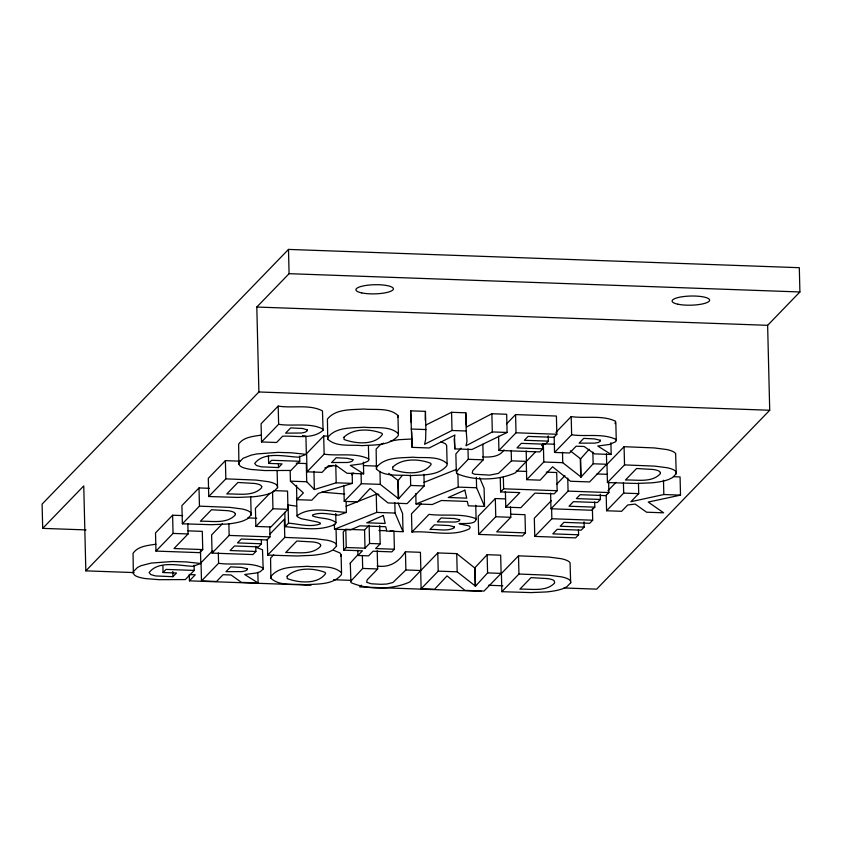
<?xml version="1.0" encoding="UTF-8"?>
<svg xmlns="http://www.w3.org/2000/svg" width="842" height="842" viewBox="0 0 842 842"><rect width="100%" height="100%" fill="white"/><g stroke="black" fill="none" stroke-linecap="round" stroke-linejoin="round"><path stroke-width="1.26" d="M425.21 420.084L425.442 411.359L410.654 410.833L412.085 447.355L429.157 447.965L454.933 434.998L454.227 439.25L454.848 448.881L471.973 449.491L507.105 432.462L506.663 414.264L491.865 413.738L466.5 426.989M425.442 411.359L425.884 429.557L425.62 439.535L424.589 444.281L452.017 430.494L466.226 430.999L466.973 441.271L465.994 445.765L492.317 431.935L507.105 432.462M270.882 578.275L271.008 576.391C279.376 565.866 295.142 567.245 307.246 566.308C318.35 567.561 332.758 564.561 341.536 572.771L341.41 574.644C333.032 585.137 317.308 583.822 305.214 584.758C294.09 583.517 279.67 586.495 270.882 578.275L270.566 558.193L273.734 554.72M327.738 439.177L327.864 437.293C336.232 426.768 351.998 428.146 364.102 427.21C375.206 428.462 389.614 425.463 398.392 433.672L398.266 435.546C389.888 446.028 374.164 444.723 362.06 445.66C350.946 444.418 336.526 447.386 327.738 439.177L327.422 419.095C335.79 408.57 351.556 409.938 363.66 409.012C374.764 410.254 389.172 407.254 397.95 415.474L398.392 433.672M376.458 469.141L376.584 467.268C384.952 456.743 400.718 458.111 412.822 457.185C423.926 458.427 438.335 455.427 447.102 463.647L446.976 465.51C438.608 476.004 422.873 474.699 410.78 475.625C399.655 474.393 385.247 477.361 376.458 469.141L376.132 449.06L380.152 444.913L383.542 443.155M340.968 556.446L341.094 554.573L339.884 552.92L333.548 550.279M397.813 417.348L397.95 415.474M194.07 565.214L194.207 570.413L185.335 579.58L159.159 579.685L145.561 578.591A27.291 6.652 -1.4 0 1 134.457 575.023L133.331 573.36L133.51 571.486L137.551 567.403L141.119 565.677L151.234 563.077L172.431 561.509L186.145 561.919L200.796 563.498L200.48 550.5M299.647 456.09L299.773 461.29L290.911 470.446L264.725 470.552L251.137 469.457A27.291 6.652 -1.4 0 1 240.033 465.889L238.907 464.237L239.075 462.363L243.127 458.269L251.253 455.112L256.81 453.943L277.997 452.386L291.711 452.796L306.362 454.375L305.92 436.167L302.425 435.672M466.268 425.168L465.784 412.801L451.575 412.296L425.82 425.042M335.726 513.483L335.947 522.577L335.327 524.208C320.013 531.586 301.562 528.155 285.164 526.639L284.817 512.336M285.164 526.639L288.532 523.156C298.889 523.987 310.309 527.608 320.413 523.861L320.139 522.903L317.455 521.987L301.12 518.651L297.51 516.841L297.026 515.778C310.498 505.863 330.674 511.526 346.378 512.42L346.125 502.021M475.751 505.242L476.109 519.546L475.477 520.64C473.341 526.513 444.092 520.693 469.099 525.945L470.194 527.218L469.468 528.787C451.922 537.459 430.515 530.534 411.948 532.028L411.496 513.82L421.4 503.59M255.515 547.174L262.493 549.731L263.199 569.055L260.136 571.76L256.294 572.981L244.706 574.528L258.105 582.969L257.852 572.571M368.417 445.628L368.764 459.921L367.996 461.195L361.86 463.847L350.283 465.394L363.681 473.846L363.397 462.142M615.049 423.621L615.565 421.232C602.072 414.801 585.579 418.758 571.192 416.579L555.899 432.388M615.818 422.358L616.27 440.555L615.491 441.829L609.355 444.481L597.778 446.028L611.176 454.48L610.892 442.776M420.684 570.613L421.126 588.811L434.556 589.284L447.007 575.907L464.91 590.379L484.013 591.063L501.116 573.391L500.664 555.183L487.139 554.699L474.72 567.95L456.732 553.615L437.777 552.931L409.801 581.948C392.593 589.758 368.217 590.147 350.925 582.601L350.304 563.066L357.997 554.615M350.746 581.275L362.681 568.434L362.365 555.436M535.249 452.175L515.367 472.825C498.159 480.635 473.793 481.014 456.501 473.467L457.238 470.689L468.247 459.3L467.994 448.902M323.086 430.251C312.614 439.798 295.689 435.503 282.638 436.209L276.565 442.503L261.536 441.955L261.083 423.758L278.186 406.086C292.437 408.486 309.193 404.002 322.465 410.885L323.086 430.251L322.907 429.094C309.635 422.2 292.879 426.694 278.628 424.284L261.536 441.955M250.705 496.748L251.158 514.946L247.274 518.935L243.654 520.672A30.08 7.325 -1.4 0 1 226.919 524.05L211.416 524.703L182.356 523.808L181.904 505.61L199.007 487.939L209.479 488.307M277.134 470.762L277.544 487.665L273.661 491.654L270.05 493.391A30.08 7.325 -1.4 0 1 253.316 496.769L237.812 497.412L208.742 496.527L208.3 478.319L225.393 460.648L239.802 461.163M336.063 529.334L336.474 546.226L332.59 550.215L328.98 551.952A30.08 7.325 -1.4 0 1 312.245 555.331L296.742 555.983L267.672 555.088L267.293 539.49M570.655 582.843L566.771 586.832L563.161 588.558A30.08 7.325 -1.4 0 1 546.426 591.947L530.923 592.589L501.864 591.694L501.411 573.497L518.514 555.825L548.826 557.057L561.193 558.688A29.965 7.294 -1.4 0 1 570.066 562.866L570.655 582.843L570.508 581.064A29.965 7.294 -1.4 0 0 561.646 576.886L549.268 575.254L518.956 574.023L501.864 591.694M675.642 453.733L676.231 473.709L672.348 477.698L668.737 479.435A30.08 7.325 -1.4 0 1 651.992 482.813L636.499 483.455L607.429 482.571L606.987 464.374L624.08 446.692L654.392 447.933L666.769 449.554A29.965 7.294 -1.4 0 1 675.642 453.733M423.915 474.257L424.21 485.95L407.107 503.621L388.004 502.937L370.101 488.465L357.65 501.853L344.22 501.379L361.313 483.697L380.279 484.382L398.603 498.727L398.161 480.529L402.139 475.635M398.603 498.727L410.675 485.466L410.422 475.067M421.126 588.811L438.219 571.139L457.185 571.813L475.509 586.169L487.581 572.907L487.139 554.699M606.429 453.859L606.682 464.258L589.589 481.929L570.487 481.245L552.573 466.773L540.132 480.161L526.692 479.677L543.795 462.005L562.751 462.69L581.075 477.035L580.633 458.837L589.116 449.291M581.075 477.035L593.157 463.774L592.863 452.07M564.077 587.979L596.652 589.147L769.714 410.254L767.63 325.317L799.9 291.963L799.311 267.693L288.49 249.411L42.1 504.105L42.689 528.366L86.031 529.923M42.689 528.366L83.758 485.918L85.831 570.855L134.046 572.581M85.831 570.855L258.894 391.972L256.81 307.035L289.08 273.682L288.49 249.411M182.63 515.578L172.61 515.22L155.517 532.891L155.959 551.089L199.743 552.657L202.743 549.563L202.29 531.365L187.913 530.849M155.959 551.089L173.052 533.418L172.61 515.22M182.356 523.808L199.449 506.137L199.007 487.939M208.742 496.527L225.845 478.856L225.393 460.648M187.829 523.556L188.092 533.954L173.989 548.531L202.743 549.563M200.796 563.498L192.902 566.319C179.399 565.74 158.538 560.193 149.108 572.602L150.834 574.591L155.549 575.939L172.926 576.696L176.494 573.013L163.064 572.528L166.074 569.413L194.207 570.413M306.362 454.375L298.468 457.185C284.975 456.606 264.114 451.07 254.673 463.479L256.4 465.468L261.125 466.805L278.502 467.573L282.059 463.879L268.63 463.405L271.65 460.279L299.773 461.29M222.414 523.735L211.616 534.902L212.058 553.099L252.884 554.562L255.884 551.468L255.757 546.269M212.731 550.657L201.028 562.74L201.48 580.948L216.51 581.485L223.067 574.707L231.066 574.991L241.433 582.38L258.105 582.969M327.57 436.082L323.696 435.945L306.604 453.617L307.046 471.815L322.076 472.351L328.633 465.573L336.642 465.858L346.999 473.246L363.681 473.846M269.808 493.359L255.421 508.242L255.863 526.439L270.892 526.976L287.985 509.305L287.543 491.107L273.766 490.612M212.058 553.099L229.161 535.428L228.866 523.724M311.056 585.201L189.429 580.843L195.291 574.781L190.082 574.591M201.48 580.948L218.573 563.277L218.32 552.868M307.046 471.815L324.138 454.143L323.696 435.945M255.863 526.439L272.955 508.768L272.545 491.865M352.145 472.983L352.398 483.382L318.434 493.338L311.782 500.211L296.847 499.674L303.383 492.917L290.427 481.161L290.174 470.762M269.935 534.102L284.333 519.219L284.775 537.417L267.672 555.088M261.367 539.869L261.462 543.774L258.494 546.847L234.497 545.984L230.087 550.542L255.884 551.468M269.735 526.482L269.987 536.891L267.009 539.954L241.222 539.038L237.465 542.911L261.462 543.774M351.872 474.804L353.672 472.941M368.217 526.208L364.565 529.976L345.799 529.302L343.241 531.955L343.683 550.152L362.449 550.826L357.945 555.478L368.564 555.857L373.069 551.205L391.835 551.878L394.393 549.237L393.951 531.028L390.193 530.892M343.683 550.152L346.251 547.511L345.799 529.302M461.027 448.112L455.869 453.943L456.311 472.141M346.251 547.511L365.007 548.184L369.575 543.469L369.133 525.261M379.742 525.65L380.195 543.848L375.627 548.563L394.393 549.237M506.579 423.884L515.578 414.58L556.404 416.043L556.846 434.251L553.878 437.314L528.081 436.398L524.334 440.271L548.331 441.134L548.205 435.935M411.948 532.028L429.041 514.357C444.302 516.388 461.079 512.988 475.719 518.567L476.109 519.546M361.376 585.201L359.702 586.937L481.329 591.294M377.216 550.763L377.658 568.971L367.196 579.791L366.68 582.306L371.28 583.78L381.068 584.316L386.867 584.022L392.877 582.527L405.886 569.981L405.434 551.773L420.421 552.31L420.863 570.518L405.886 569.981M482.845 444.239L483.234 459.837L472.762 470.657L472.246 473.172L474.678 474.257L489.728 475.109L498.443 473.393L511.452 460.848L511.199 450.449M542.616 443.629L542.753 448.828L539.754 451.922L498.927 450.459L516.02 432.788L515.578 414.58M405.434 551.773C398.245 562.372 389.614 567.771 377.132 566.045M504.042 449.849C499.39 457.101 490.349 457.28 482.708 456.922M541.553 445.671L543.353 443.808L554.72 444.218M548.331 441.134L545.363 444.208L521.366 443.345L516.956 447.902L542.753 448.828M546.269 472.141L556.72 472.509L557.162 490.718L554.141 493.833L534.891 493.138L520.819 507.694L505.779 507.158L519.861 492.602L500.611 491.917L503.632 488.792L503.348 477.098M505.337 498.896L495.317 498.538L478.214 516.209L478.666 534.417L522.45 535.986L525.44 532.891L524.998 514.683L510.62 514.167M611.176 454.48L594.494 453.88L584.138 446.492L576.139 446.207L569.571 452.985L554.541 452.449L571.644 434.777L571.192 416.579M478.666 534.417L495.759 516.746L495.317 498.538M510.536 506.884L510.789 517.283L496.685 531.86L525.44 532.891M556.825 484.066L564.929 475.688M551.415 500.548L534.323 518.219L534.765 536.417L575.591 537.88L578.58 534.786L578.454 529.586M594.663 501.937L594.799 507.147L591.8 510.241L550.973 508.778L568.066 491.107L567.75 478.098M534.765 536.417L551.857 518.746L551.605 508.347M607.429 482.571L624.522 464.9L624.08 446.692M607.945 490.707L616.039 482.329M600.251 494.254L600.378 499.453L597.41 502.516L573.413 501.664L569.003 506.221L594.799 507.147M608.64 482.161L608.892 492.559L605.924 495.633L580.127 494.707L576.381 498.59L600.378 499.453M584.043 521.893L584.169 527.103L581.201 530.165L557.193 529.313L552.794 533.87L578.58 534.786M592.4 508.515L592.684 520.209L589.716 523.282L563.919 522.356L560.172 526.239L584.169 527.103M673.653 476.698L680.073 476.93L680.515 495.128L648.224 502.064L663.612 512.81L646.54 512.199L635.173 504.084L627.722 504.99L621.617 511.305L606.587 510.768L623.69 493.096L623.427 482.698M638.468 483.234L638.72 493.633L630.89 501.716L663.833 494.528L680.515 495.128M346.115 506.242L376.248 494.201L378.879 494.296M424.021 482.371L456.564 469.373M334.506 529.25L376.69 512.41L395.066 513.062L403.023 531.702L386.825 531.123L385.752 526.734L359.913 525.808L350.704 529.828L334.506 529.25L334.379 524.05M416.032 503.948L458.216 487.097L476.593 487.75L484.55 506.4L468.352 505.821L467.278 501.432L441.44 500.506L432.23 504.526L416.032 503.948L415.78 493.549M346.378 512.42L338.716 515.157C330.18 514.536 320.718 511.61 312.487 514.999L312.561 515.904C319.971 519.061 329.506 517.43 335.947 522.577M324.844 467.973L333.327 465.352M296.247 463.184L306.277 463.542L306.72 481.75L314.371 489.549L336.2 482.803L352.398 483.382M390.309 441.124L398.687 439.703L412.38 438.977M261.494 435.061C253.568 436.377 243.58 436.893 238.633 444.155L238.907 464.237M155.917 544.195C148.003 545.511 138.004 546.026 133.068 553.289L133.331 573.36M321.77 492.138L344.725 494.054M289.08 273.682L799.9 291.963M256.81 307.035L767.63 325.317M258.894 391.972L769.714 410.254M411.096 429.031L425.884 429.557M516.02 432.788L556.846 434.251M571.644 434.777C586.021 436.956 602.514 432.998 616.007 439.429L616.27 440.555M570.297 450.859L580.633 458.837M324.138 454.143C338.526 456.322 355.019 452.365 368.512 458.795L368.764 459.921M468.247 459.3L483.234 459.837M511.452 460.848L526.429 461.384L526.176 450.986M593.157 463.774L606.682 464.258M624.522 464.9L654.834 466.131L667.211 467.752A29.965 7.294 -1.4 0 1 676.084 471.941L676.231 473.709M363.397 465.594L377.3 466.089M516.241 471.067L526.682 471.436M596.967 473.951L607.177 474.32M388.825 473.351L398.161 480.529M225.845 478.856L256.157 480.087L268.524 481.708A29.965 7.294 -1.4 0 1 277.397 485.897M290.427 481.161L306.72 481.75M410.675 485.466L424.21 485.95M503.632 488.792L557.162 490.718M568.066 491.107L608.892 492.559M623.69 493.096L638.72 493.633M199.449 506.137L229.761 507.368L242.138 508.989A29.965 7.294 -1.4 0 1 251.011 513.178L251.158 514.946M272.955 508.768L287.985 509.305M495.759 516.746L510.789 517.283M551.857 518.746L592.684 520.209M247.853 517.914L256.778 518.23M378.942 530.492L386.446 530.765M173.052 533.418L188.092 533.954M229.161 535.428L269.987 536.891M284.775 537.417L315.087 538.648L327.464 540.269A29.965 7.294 -1.4 0 1 336.337 544.458L336.474 546.226M369.575 543.469L380.195 543.848M218.573 563.277C232.96 565.456 249.442 561.498 262.946 567.929L263.199 569.055M362.681 568.434L377.658 568.971M487.581 572.907L501.116 573.391M333.558 579.728L351.482 580.37M488.497 585.274L502.832 585.79M547.5 578.591L531.018 577.633L519.882 589.147C531.186 588.716 545.995 592.168 554.657 582.99L554.204 580.769A16.04 3.905 -1.4 0 0 547.5 578.591M296.668 506.168L288.09 504.958L288.532 523.156M441.019 441.755L445.46 443.787L446.66 445.439L447.102 463.647M479.624 477.709L484.097 488.192L484.55 506.4M398.108 503.021L402.581 513.504L403.023 531.702M350.304 563.066L350.483 564.403M277.397 485.897L277.544 487.665M410.654 410.833L411.285 422.61M663.485 480.235L663.833 494.528M606.208 495.17L606.587 510.768M580.296 458.827L580.738 477.025M562.498 452.28L562.751 462.69M554.162 436.851L554.541 452.449M550.594 493.17L550.973 508.778M543.353 443.808L543.795 462.005M526.25 461.479L526.692 479.677M518.514 555.825L518.956 574.023M505.4 491.56L505.779 507.158M500.264 477.614L500.611 491.917M498.58 436.156L498.927 450.459M491.865 413.738L492.317 431.935M476.34 477.351L476.593 487.75M475.056 567.961L475.509 586.169M474.72 567.95L475.162 586.158M465.784 412.801L466.226 430.999M457.901 474.099L458.216 487.097M454.596 438.482L454.848 448.881M456.732 553.615L457.185 571.813M451.575 412.296L452.017 430.494M437.777 552.931L438.219 571.139M411.706 431.746L412.085 447.355M397.813 480.519L398.266 498.717M394.814 502.663L395.066 513.062M379.963 471.383L380.279 484.382M376.248 494.201L376.69 512.41M364.565 529.976L365.007 548.184M361.06 473.299L361.313 483.697M357.818 550.279L357.945 555.478M343.841 485.771L344.22 501.379M341.094 554.573L341.536 572.771M335.758 464.605L336.2 482.803M313.929 471.352L314.371 489.549M296.5 485.381L296.847 499.674M296.584 497.569L297.026 515.778M278.186 406.086L278.628 424.284M278.397 463.668L278.502 467.573M268.44 455.596L268.63 463.405M189.271 574.307L189.429 580.843M172.799 571.497L172.926 576.696M162.906 566.034L163.064 572.528M459.669 519.693L459.585 520.588L457.985 521.493L455.312 522.051L437.303 521.893L441.103 517.967L454.469 518.556L459.669 519.693M235.318 513.904L235.15 515.104C226.487 524.271 211.679 520.83 200.375 521.251L211.51 509.747L227.993 510.705A16.04 3.905 -1.4 0 1 234.697 512.873L235.318 513.904M261.715 486.623L261.546 487.813C252.884 496.99 238.075 493.549 226.772 493.97L237.907 482.466L254.379 483.424A16.04 3.905 -1.4 0 1 261.083 485.592L261.715 486.623M320.644 545.195L320.476 546.384C311.814 555.552 297.005 552.11 285.701 552.531L296.837 541.027L313.319 541.985A16.04 3.905 -1.4 0 1 320.023 544.153L320.644 545.195M454.354 526.86L454.217 527.85C446.86 531.734 437.882 529.008 429.967 529.471L434.419 524.861L449.112 525.534L454.354 526.86M660.402 472.667L660.223 473.857C651.571 483.034 636.752 479.593 625.459 480.014L636.584 468.51L653.066 469.468A16.04 3.905 -1.4 0 1 659.77 471.636L660.402 472.667M247.316 568.771L247.148 569.876L245.243 570.939L241.959 571.613L226.014 571.655L230.634 566.887L241.38 567.403L247.316 568.771M352.893 459.637L352.724 460.742L350.809 461.816L347.525 462.49L331.58 462.532L336.2 457.753L346.946 458.28L352.893 459.637M600.388 440.271L600.22 441.376L598.304 442.45L595.031 443.113L579.086 443.155L583.706 438.387L594.441 438.903L600.388 440.271M287.143 576.286L287.248 578.591C298.594 582.896 317.792 584.727 325.601 573.518L325.191 572.444C313.74 567.94 296.605 567.024 287.143 576.286M343.999 437.187L344.104 439.492C355.45 443.797 374.648 445.628 382.447 434.419L382.047 433.346C370.596 428.841 353.461 427.925 343.999 437.187M392.719 467.152L392.814 469.468C404.171 473.762 423.368 475.593 431.167 464.395L430.767 463.31C419.305 458.816 402.171 457.89 392.719 467.152M307.341 429.967L306.962 431.146L304.983 432.262L301.594 433.009L285.617 433.146L290.69 427.894L302.71 428.494L307.341 429.967M383.299 515.483L366.733 522.808L385.204 523.461L383.299 515.483M464.826 490.17L448.26 497.496L466.731 498.159L464.826 490.17M361.713 292.9A18.777 4.578 -1.4 0 0 392.888 289.943A18.777 4.578 -1.4 0 0 369.333 285.028A18.777 4.578 -1.4 0 0 361.713 292.9M677.936 304.225A18.777 4.578 -1.4 0 0 709.111 301.268A18.777 4.578 -1.4 0 0 685.556 296.342A18.777 4.578 -1.4 0 0 677.936 304.225"/></g></svg>
